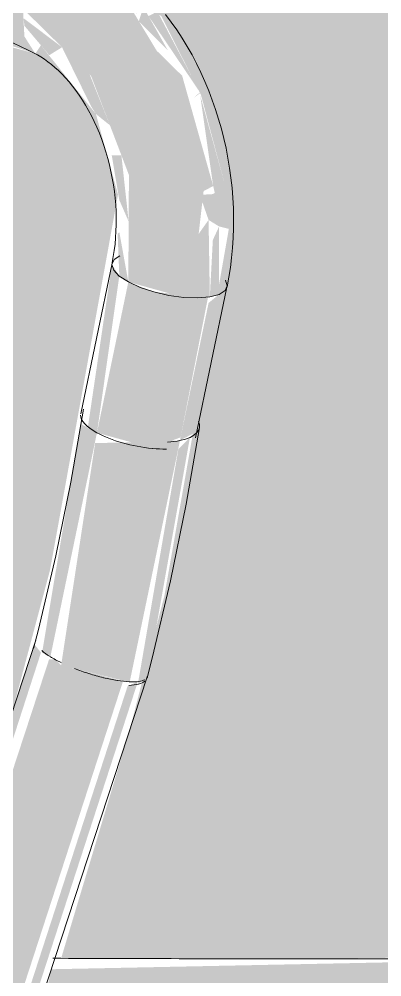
# Model space of a CAD drawing. Header units: inches. Extents: x -23034 to -8288, y -132 to 853.
# Drawn here: x -12170.62 to -12167.53, y 17.87 to 26.03 of the extents above; entities that cross this region are included whole.
import ezdxf

# ---------------------------------------------------------------- set-up
doc = ezdxf.new("R2010")
doc.units = ezdxf.units.IN
doc.header["$MEASUREMENT"] = 0
doc.layers.add('I-FURN', color=30, linetype='Continuous', lineweight=9)

# ---------------------------------------------------------------- blocks, each defined once
blk = doc.blocks.new('HermanMiller_Collection_Air-Chair_SideChair_Arms - Arms-V103-Section 5')
at = {"layer": 'I-FURN'}
h = blk.add_hatch(color=256, dxfattribs=at)
h.paths.add_polyline_path([(22491.0398, 25.4096), (22490.9818, 25.3557), (22491.0403, 25.4016)], flags=0)
h.paths.add_polyline_path([(22491.9506, 18.0283), (22494.4463, 18.0589), (22494.2878, 19.0703), (22493.9567, 21.9444), (22493.6312, 24.0197), (22493.3789, 25.3755), (22493.4353, 26.7199), (22493.7443, 27.6032), (22493.7263, 27.6774), (22493.5536, 27.8133), (22493.3935, 27.9), (22487.473, 27.7513), (22487.4522, 27.5594), (22487.7553, 27.2649), (22489.5817, 26.8034), (22490.0971, 26.5332), (22490.2927, 26.2762), (22490.3435, 26.1825), (22490.4982, 26.0803), (22490.5579, 26.1349), (22490.7112, 26.0575), (22491.0488, 25.3845), (22491.2546, 24.6122), (22491.1495, 24.5413), (22491.0384, 24.5348), (22491.1132, 24.3211), (22491.2029, 24.2658), (22491.2858, 24.2451), (22490.7367, 21.1201), (22490.4354, 19.9577), (22489.8568, 18.0328), (22491.6563, 18.0286)], flags=0)
h.paths.add_polyline_path([(22489.4382, 20.124), (22489.7619, 21.3384), (22490.3413, 24.5375), (22490.1531, 25.2236), (22489.6845, 25.809), (22489.637, 25.7375), (22488.5127, 26.0468), (22488.6759, 25.6191), (22488.8695, 24.9516), (22489.2303, 22.6247), (22489.4257, 20.3605)], flags=0)
h.paths.add_polyline_path([(22490.4982, 26.2762), (22490.2294, 26.4446), (22490.4166, 26.3438), (22490.4732, 26.2969)], flags=0)
h = blk.add_hatch(color=256, dxfattribs=at)
h.paths.add_polyline_path([(22491.0212, 23.6568), (22491.1238, 23.6654), (22491.1132, 24.3211), (22491.0287, 24.2026), (22491.0706, 24.5667), (22491.1526, 24.6101), (22490.8881, 25.5492), (22490.6712, 25.7625), (22490.3733, 26.2555), (22489.8981, 26.5931), (22489.64, 26.3438), (22489.5448, 26.1063), (22490.1108, 25.5504), (22490.4344, 24.7045), (22490.4294, 23.7934), (22490.9022, 23.6613)], flags=0)
h.paths.add_polyline_path([(22490.7646, 25.7682), (22490.5579, 26.1349), (22490.5184, 26.0126), (22490.7441, 25.7885)], flags=0)
for points in [[(22489.637, 25.7375), (22489.5437, 25.8844), (22489.5318, 26.112), (22489.0013, 26.3441), (22488.4921, 26.3677), (22488.6118, 26.086), (22488.6483, 26.0616), (22489.5448, 25.7677)], [(22490.1619, 22.5086), (22490.3526, 23.8436), (22490.2896, 23.942), (22490.0851, 22.5592)], [(22490.75, 22.3703), (22490.7656, 22.4293), (22490.8747, 22.4694), (22491.1086, 23.6642), (22490.648, 23.7082), (22490.4294, 23.7934), (22490.1619, 22.5086), (22490.648, 22.3744)], [(22490.8691, 22.4427), (22491.0022, 22.5131), (22491.203, 23.6868), (22491.1132, 23.6146), (22490.8695, 22.4441)], [(22489.7652, 20.6006), (22490.1619, 22.5086), (22490.0223, 22.5855), (22489.6944, 20.6357), (22489.7619, 20.6024)], [(22490.4354, 20.388), (22490.4418, 20.3902), (22490.8695, 22.4427), (22490.375, 22.4243), (22490.1469, 22.4217), (22489.8568, 20.5283), (22490.4153, 20.3902)], [(22490.5097, 20.3675), (22490.5917, 20.4255), (22490.9543, 22.4694), (22490.8561, 22.3702), (22490.5112, 20.3715)], [(22482.8363, 0), (22483.0018, 0), (22489.6848, 20.6357), (22489.6294, 20.7069), (22483.0018, 0.5047)], [(22483.0018, 0), (22483.7456, 0), (22490.3845, 20.3936), (22489.8554, 20.5287), (22489.8076, 20.5776), (22489.7538, 20.5776), (22483.4357, 1.3224)], [(22483.8633, 0), (22483.8855, 0), (22490.5112, 20.3901), (22490.4221, 20.3476), (22483.8159, 0)], [(22489.8363, 17.1847), (22494.9206, 17.5196), (22494.5778, 17.811), (22494.4276, 18.0341), (22489.7729, 17.9392), (22489.6145, 17.1929), (22489.6276, 17.1924)]]:
    blk.add_hatch(color=256, dxfattribs=at).paths.add_polyline_path(points, flags=0)
h = blk.add_hatch(color=256, dxfattribs=at)
h.paths.add_polyline_path([(22490.2726, 25.1274), (22490.0994, 25.5617), (22489.8646, 25.7922), (22490.1108, 25.2913), (22490.1531, 25.2236)], flags=0)
h.paths.add_polyline_path([(22490.4322, 24.3082), (22490.3703, 24.8719), (22490.288, 24.8719), (22490.3526, 24.4902)], flags=0)
h.paths.add_polyline_path([(22490.4294, 23.7934), (22490.3526, 24.2181), (22490.3383, 24.2019), (22490.3526, 23.8436)], flags=0)
h.paths.add_polyline_path([(22489.756, 25.7245), (22489.8646, 25.7922), (22489.5373, 26.039), (22489.5437, 25.9754), (22489.728, 25.7575)], flags=0)
h = blk.add_hatch(color=256, dxfattribs=at)
h.paths.add_polyline_path([(22491.1238, 23.6654), (22491.2029, 23.6868), (22491.2029, 24.2658), (22491.1495, 24.1502)], flags=0)
h.paths.add_polyline_path([(22491.1699, 24.5348), (22491.2546, 24.6122), (22491.0415, 25.3845), (22491.1521, 24.6122)], flags=0)
h.paths.add_polyline_path([(22491.0398, 25.4096), (22490.6768, 26.0967), (22490.6015, 26.0575), (22491.032, 25.4197)], flags=0)
for p, q in [((22490.2911, 23.9534), (22490.0235, 22.6686)), ((22491.0025, 22.4647), (22491.2701, 23.7495)), ((22489.6402, 20.7408), (22482.8347, 0)), ((22483.8871, 0), (22490.5904, 20.4291))]:
    blk.add_line(p, q, dxfattribs=at)
at = {"layer": 'I-FURN', "flags": 128}
for points in [[(22491.2704, 23.7511), (22491.2858, 23.833), (22491.2988, 23.9158), (22491.3092, 23.9992), (22491.3172, 24.0832), (22491.3226, 24.1677), (22491.3256, 24.2525), (22491.3261, 24.3376), (22491.3242, 24.4228), (22491.3198, 24.5082), (22491.313, 24.5935), (22491.3038, 24.6786), (22491.2922, 24.7635), (22491.2782, 24.8481), (22491.2618, 24.9322), (22491.2431, 25.0157), (22491.222, 25.0987), (22491.1987, 25.1808), (22491.173, 25.2622), (22491.1451, 25.3425), (22491.1149, 25.4219), (22491.0825, 25.5), (22491.0479, 25.577), (22491.0112, 25.6526), (22490.9722, 25.7267), (22490.9312, 25.7993), (22490.888, 25.8703), (22490.8427, 25.9396), (22490.7954, 26.007), (22490.746, 26.0725)], [(22488.7424, 26.0272), (22488.8594, 26.0107), (22488.9771, 25.9876), (22489.0954, 25.9578), (22489.2141, 25.9212), (22489.333, 25.8779), (22489.4521, 25.8277), (22489.571, 25.7707), (22489.6549, 25.7263)], [(22489.6549, 25.7263), (22489.6841, 25.7093), (22489.7138, 25.6903), (22489.7438, 25.6691), (22489.7741, 25.6458), (22489.8044, 25.6204), (22489.8348, 25.5928), (22489.8651, 25.5631), (22489.8952, 25.5313), (22489.9249, 25.4975), (22489.9543, 25.4616), (22489.9831, 25.4237), (22490.0112, 25.384), (22490.0386, 25.3424), (22490.0652, 25.2991), (22490.0909, 25.2541), (22490.1156, 25.2076), (22490.1392, 25.1595), (22490.1617, 25.1101), (22490.1829, 25.0594), (22490.2028, 25.0075), (22490.2215, 24.9546), (22490.2387, 24.9007), (22490.2544, 24.846), (22490.2687, 24.7906), (22490.2815, 24.7346), (22490.2927, 24.6782), (22490.3023, 24.6214), (22490.3103, 24.5643), (22490.3167, 24.5072), (22490.3215, 24.4501), (22490.3246, 24.3932), (22490.3261, 24.3366), (22490.326, 24.2803), (22490.3242, 24.2246), (22490.3209, 24.1696), (22490.316, 24.1153), (22490.3095, 24.062), (22490.3015, 24.0096), (22490.2921, 23.9584), (22490.2908, 23.9519)], [(22490.4294, 23.7934), (22490.3526, 23.8436), (22490.3049, 23.8942), (22490.2896, 23.942), (22490.3078, 23.9836), (22490.3582, 24.0161)], [(22491.1238, 23.6654), (22491.0212, 23.6568), (22490.9022, 23.6613), (22490.7749, 23.6789), (22490.648, 23.7082), (22490.5302, 23.7473), (22490.4294, 23.7934)], [(22491.2563, 23.8087), (22491.2716, 23.761), (22491.2534, 23.7194), (22491.203, 23.6868), (22491.1238, 23.6654)], [(22490.0483, 22.71), (22489.9402, 22.0875), (22489.8119, 21.4612), (22489.6637, 20.8322), (22489.6227, 20.6716)], [(22491.0361, 22.5538), (22490.9227, 21.9014), (22490.7885, 21.2461), (22490.6336, 20.5888), (22490.5908, 20.4211)]]:
    blk.add_lwpolyline(points, dxfattribs=at)
at = {"layer": 'I-FURN'}
for centre, major_axis, ratio, start_param, end_param in [((22490.513, 22.5666), (-0.4895, 0.1019), 0.343411, 0.059352, 0.84475), ((22490.5422, 22.6319), (-0.4939, 0.0781), 0.383229, 2.354042, 3.40124), ((22490.513, 22.5666), (-0.4895, 0.1019), 0.343411, 0.84475, 1.887204), ((22490.5422, 22.6319), (-0.4939, 0.0781), 0.383229, 2.092243, 2.353286), ((22490.513, 22.5666), (-0.4895, 0.1019), 0.343411, 1.891948, 2.153747), ((22490.1153, 20.5849), (-0.4751, 0.1559), 0.256017, 0.558045, 0.819845), ((22490.1153, 20.5849), (-0.4751, 0.1559), 0.256017, 0.828771, 1.081644), ((22490.1153, 20.5849), (-0.4751, 0.1559), 0.256017, 1.344129, 1.605243), ((22490.1153, 20.5849), (-0.4751, 0.1559), 0.256017, 1.607945, 1.867042), ((22490.1153, 20.5849), (-0.4751, 0.1559), 0.256017, 1.87208, 2.128842), ((22490.1153, 20.5849), (-0.4751, 0.1559), 0.256017, 2.136708, 2.390641), ((22490.1153, 20.5849), (-0.4751, 0.1559), 0.256017, 2.390641, 2.91424), ((22490.1153, 20.5849), (-0.4751, 0.1559), 0.256017, 3.141593, 3.176039), ((22490.1068, 20.5463), (-0.4841, 0.1253), 0.295373, 3.141593, 3.172259), ((22490.1068, 20.5463), (-0.4841, 0.1253), 0.295373, 2.386861, 2.91046)]:
    blk.add_ellipse(centre, major_axis=major_axis, ratio=ratio, start_param=start_param, end_param=end_param, dxfattribs=at)
blk.add_open_spline([(22489.7869, 18.0326), (22490.4995, 18.0297), (22492.0284, 18.0265), (22493.6005, 18.0306), (22494.4382, 18.034)], degree=3, knots=[-0.8928549, -0.8928549, -0.8928549, -0.8928549, -0.5, -0.0594956, -0.0594956, -0.0594956, -0.0594956], dxfattribs=at)

msp = doc.modelspace()

# ---------------------------------------------------------------- block references
at = {"layer": 'I-FURN'}
msp.add_blockref('HermanMiller_Collection_Air-Chair_SideChair_Arms - Arms-V103-Section 5', (-34660.12355, 0), dxfattribs=at)

doc.saveas('drawing.dxf')
